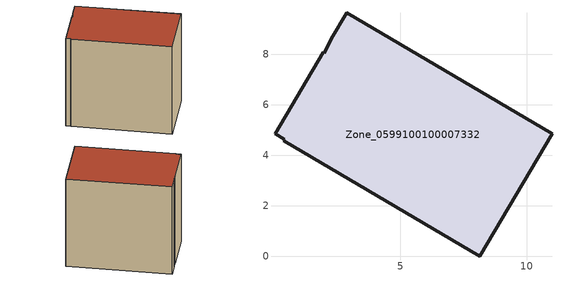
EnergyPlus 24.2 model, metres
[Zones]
Zone_0599100100007332
 floor ground (C_G): 8.13,0 0.38,4.58 0.41,4.64 0.04,4.86 1.94,8.08 1.99,8.05 2.26,8.63 2.87,9.66 11,4.86 z1.65
 wall outside (C_F): 11,4.86 2.87,9.66 2.26,8.63 1.99,8.05 1.94,8.08 0.04,4.86 0.41,4.64 0.38,4.58 8.13,0 11,4.86 z1.65:10.58
 roof outside (C_R): 0.04,4.86 0.41,4.64 0.38,4.58 8.13,0 11,4.86 2.87,9.66 2.26,8.63 1.99,8.05 1.94,8.08 z10.58
[BUILDING]
Pand.0599100100007332: North Axis=0; Terrain=City; Loads Convergence Tolerance Value=0.04; Temperature Convergence Tolerance Value=0.4; Solar Distribution=FullExterior; Maximum Number of Warmup Days=25; Minimum Number of Warmup Days=1
[Site:Location]
Rotterdam.The.Hague.AP_ZH_NLD Design_Conditions: Latitude=51.96; Longitude=4.45; Time Zone=1; Elevation=-4.5
[SITE:GROUNDTEMPERATURE:BUILDINGSURFACE]
18, 18, 18, 18, 18, 18, 18, 18, 18, 18, 18, 18
[MATERIAL] Thermal Absorptance=0.9; Solar Absorptance=0.7; Visible Absorptance=0.7
Name | Roughness | Thickness | Conductivity | Density | Specific Heat
G.TC.2006-2014 | MediumSmooth | 0.15 | 0.06 | 540 | 1210
F.TC.2006-2014 | Rough | 0.3 | 0.12 | 1920 | 840
R.TC.2006-2014 | MediumRough | 0.2 | 0.08 | 1500 | 1000
[CONSTRUCTION]
C_G: G.TC.2006-2014
C_F: F.TC.2006-2014
C_R: R.TC.2006-2014
[ZONE]
Zone_0599100100007332: Type=1; Multiplier=1; Ceiling Height=Autocalculate; Volume=Autocalculate; Floor Area=autocalculate; Part of Total Floor Area=Yes
[ZONEINFILTRATION:DESIGNFLOWRATE]
Infil_Zone_0599100100007332: Zone or ZoneList or Space or SpaceList=Zone_0599100100007332; Schedule=AlwaysOn; Design Flow Rate Calculation Method=Flow/Area; Flow Rate per Floor Area=0.0015; Constant Term Coefficient=1; Temperature Term Coefficient=0; Velocity Term Coefficient=0; Velocity Squared Term Coefficient=0
[HVACTEMPLATE:ZONE:IDEALLOADSAIRSYSTEM]
Zone_0599100100007332: Maximum Heating Supply Air Temperature=50; Minimum Cooling Supply Air Temperature=13; Maximum Heating Supply Air Humidity Ratio=0.0156; Minimum Cooling Supply Air Humidity Ratio=0.0077; Heating Limit=NoLimit; Cooling Limit=NoLimit; Dehumidification Control Type=ConstantSensibleHeatRatio; Cooling Sensible Heat Ratio=0.7; Dehumidification Setpoint=60; Humidification Control Type=None; Humidification Setpoint=30; Outdoor Air Method=None; Outdoor Air Flow Rate per Person=0.00944; Outdoor Air Flow Rate per Zone Floor Area=0; Outdoor Air Flow Rate per Zone=0; Demand Controlled Ventilation Type=None; Outdoor Air Economizer Type=NoEconomizer; Heat Recovery Type=None; Sensible Heat Recovery Effectiveness=0.7; Latent Heat Recovery Effectiveness=0.65
[ZONECONTROL:THERMOSTAT]
ThermostatControl_Zone_0599100100007332: Zone or ZoneList=Zone_0599100100007332; Control Type Schedule=DualSetpointControlType; Control 1=Thermostat_Zone_0599100100007332; Temperature Difference Between Cutout And Setpoint=0
[THERMOSTATSETPOINT:DUALSETPOINT]
Thermostat_Zone_0599100100007332: Heating Setpoint Temperature Schedule=HeatingSetpoint_Zone_0599100100007332; Cooling Setpoint Temperature Schedule=CoolingSetpoint_Zone_0599100100007332
[SCHEDULE:COMPACT]
HeatingSetpoint_Zone_0599100100007332: Through: 12/31, For: AllDays, Until: 24:00, 21
CoolingSetpoint_Zone_0599100100007332: Through: 12/31, For: AllDays, Until: 24:00, 24
DualSetpointControlType: Through: 12/31, For: AllDays, Until: 24:00, 4
AlwaysOn: Through: 12/31, For: AllDays, Until: 24:00, 1
